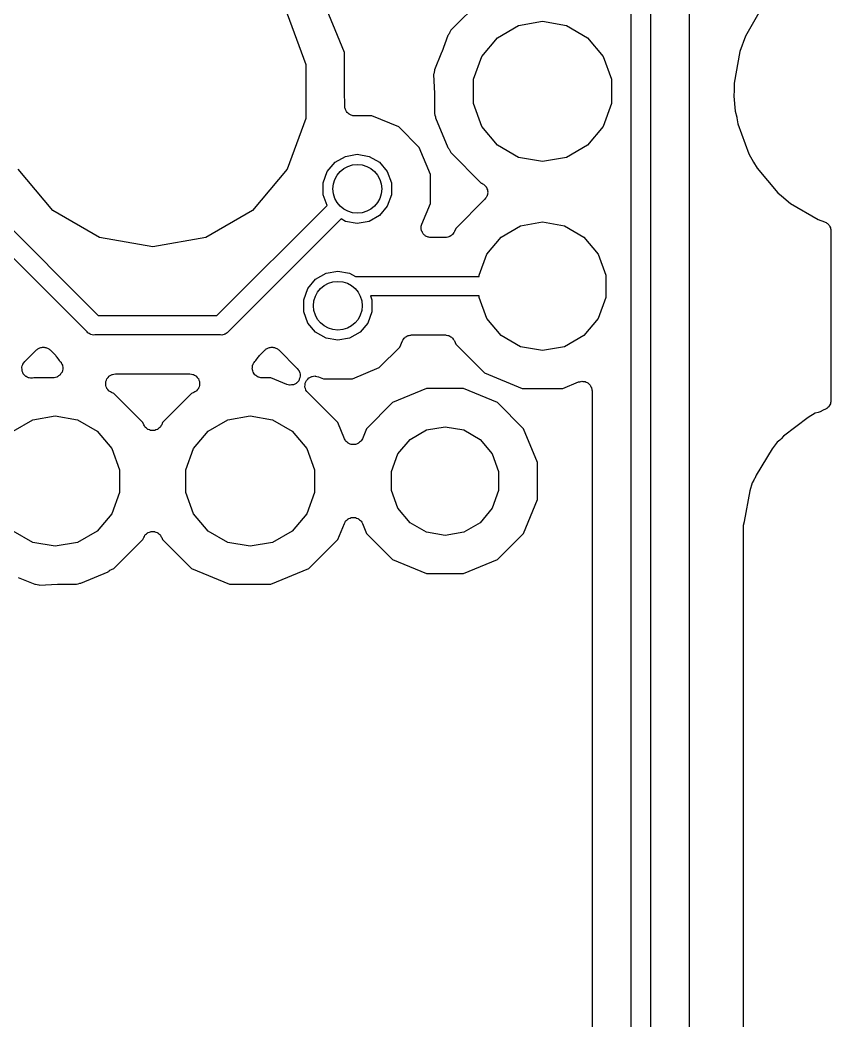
# Model space of a CAD drawing. Extents: x 240.1 to 314.9, y -176.2 to -102.8.
# Drawn here: x 304.34 to 314.91, y -141.66 to -128.61 of the extents above; entities that cross this region are included whole.
import ezdxf

# ---------------------------------------------------------------- set-up
doc = ezdxf.new("R2010")
doc.units = 0
doc.header["$MEASUREMENT"] = 0
doc.layers.add('BLACK', color=7, linetype='CONTINUOUS')

msp = doc.modelspace()

# ---------------------------------------------------------------- linework, layer by layer
at = {"layer": 'BLACK', "linetype": 'CONTINUOUS'}
for p, q in [((312.559, -126.327), (312.559, -145.984)), ((313.067, -145.915), (313.067, -126.385)), ((312.305, -145.937), (312.305, -127.001)), ((308.572, -129.031), (308.193, -128.118)), ((310.352, -128.346), (309.956, -128.742)), ((307.823, -128.528), (308.064, -129.188)), ((314.006, -128.454), (313.797, -128.817)), ((310.562, -128.839), (310.837, -128.68)), ((310.837, -128.68), (311.15, -128.625)), ((311.15, -128.625), (311.463, -128.68)), ((311.463, -128.68), (311.738, -128.839)), ((309.917, -128.809), (309.838, -129.026)), ((309.921, -128.806), (309.917, -128.809)), ((309.927, -128.796), (309.921, -128.806)), ((309.935, -128.787), (309.927, -128.796)), ((309.939, -128.777), (309.935, -128.787)), ((309.944, -128.769), (309.939, -128.777)), ((309.956, -128.742), (309.944, -128.769)), ((313.797, -128.817), (313.723, -129.02)), ((310.358, -129.083), (310.562, -128.839)), ((311.738, -128.839), (311.942, -129.083)), ((308.572, -129.529), (308.572, -129.031)), ((309.836, -129.031), (309.741, -129.26)), ((309.837, -129.028), (309.836, -129.031)), ((309.838, -129.026), (309.837, -129.028)), ((313.723, -129.02), (313.65, -129.432)), ((308.064, -129.188), (308.064, -129.892)), ((310.249, -129.381), (310.358, -129.083)), ((311.942, -129.083), (312.051, -129.381)), ((309.733, -129.311), (309.731, -129.319)), ((309.731, -129.319), (309.741, -129.567)), ((309.737, -129.29), (309.733, -129.311)), ((309.733, -129.311), (309.733, -129.311)), ((309.733, -129.311), (309.733, -129.311)), ((309.741, -129.268), (309.737, -129.29)), ((309.741, -129.26), (309.741, -129.268)), ((309.741, -129.268), (309.741, -129.268)), ((309.741, -129.268), (309.741, -129.268)), ((310.249, -129.699), (310.249, -129.381)), ((312.051, -129.381), (312.051, -129.699)), ((313.65, -129.432), (313.65, -129.511)), ((308.572, -129.53), (308.572, -129.529)), ((308.574, -129.732), (308.572, -129.53)), ((308.572, -129.53), (308.572, -129.53)), ((309.741, -129.567), (309.741, -129.57)), ((309.741, -129.57), (309.741, -129.572)), ((309.741, -129.572), (309.741, -129.82)), ((313.65, -129.522), (313.643, -129.6)), ((313.643, -129.6), (313.66, -129.798)), ((313.65, -129.511), (313.649, -129.516)), ((313.649, -129.516), (313.65, -129.522)), ((310.358, -129.997), (310.249, -129.699)), ((312.051, -129.699), (311.942, -129.997)), ((308.575, -129.742), (308.574, -129.732)), ((308.575, -129.753), (308.575, -129.742)), ((308.579, -129.763), (308.575, -129.753)), ((308.582, -129.775), (308.579, -129.763)), ((308.587, -129.784), (308.582, -129.775)), ((308.591, -129.794), (308.587, -129.784)), ((308.598, -129.803), (308.591, -129.794)), ((308.604, -129.813), (308.598, -129.803)), ((308.612, -129.82), (308.604, -129.813)), ((308.619, -129.828), (308.612, -129.82)), ((308.629, -129.834), (308.619, -129.828)), ((308.638, -129.841), (308.629, -129.834)), ((308.648, -129.845), (308.638, -129.841)), ((308.657, -129.85), (308.648, -129.845)), ((308.669, -129.852), (308.657, -129.85)), ((308.68, -129.856), (308.669, -129.852)), ((308.69, -129.856), (308.68, -129.856)), ((308.701, -129.857), (308.69, -129.856)), ((308.926, -129.857), (308.701, -129.857)), ((309.277, -130.003), (308.926, -129.857)), ((309.741, -129.82), (309.744, -129.828)), ((309.744, -129.828), (309.744, -129.828)), ((309.744, -129.828), (309.744, -129.828)), ((309.744, -129.828), (309.749, -129.85)), ((309.749, -129.85), (309.754, -129.871)), ((313.66, -129.798), (313.681, -129.874)), ((308.064, -129.892), (307.823, -130.552)), ((309.754, -129.871), (309.754, -129.871)), ((309.754, -129.871), (309.754, -129.871)), ((309.754, -129.871), (309.754, -129.882)), ((309.754, -129.882), (309.915, -130.269)), ((313.681, -129.874), (313.681, -129.879)), ((313.681, -129.879), (313.683, -129.885)), ((313.683, -129.885), (313.697, -129.962)), ((313.697, -129.962), (313.84, -130.355)), ((309.544, -130.27), (309.277, -130.003)), ((310.562, -130.241), (310.358, -129.997)), ((311.942, -129.997), (311.738, -130.241)), ((310.837, -130.4), (310.562, -130.241)), ((311.738, -130.241), (311.463, -130.4)), ((308.583, -130.386), (308.737, -130.359)), ((308.737, -130.359), (308.891, -130.386)), ((309.69, -130.621), (309.544, -130.27)), ((309.915, -130.269), (309.921, -130.274)), ((309.921, -130.274), (309.927, -130.284)), ((309.927, -130.284), (309.935, -130.293)), ((309.935, -130.293), (309.939, -130.303)), ((309.939, -130.303), (309.944, -130.311)), ((309.944, -130.311), (309.956, -130.338)), ((309.956, -130.338), (310.352, -130.734)), ((313.84, -130.355), (313.901, -130.461)), ((308.346, -130.584), (308.447, -130.464)), ((308.447, -130.464), (308.583, -130.386)), ((308.891, -130.386), (309.027, -130.464)), ((309.027, -130.464), (309.128, -130.584)), ((311.15, -130.455), (310.837, -130.4)), ((311.463, -130.4), (311.15, -130.455)), ((313.901, -130.461), (313.948, -130.542)), ((304.769, -131.091), (304.317, -130.552)), ((307.823, -130.552), (307.371, -131.091)), ((308.292, -130.732), (308.346, -130.584)), ((309.128, -130.584), (309.181, -130.732)), ((309.69, -130.999), (309.69, -130.621)), ((313.948, -130.542), (314.217, -130.863)), ((308.292, -130.888), (308.292, -130.732)), ((309.181, -130.732), (309.181, -130.888)), ((310.352, -130.734), (310.359, -130.737)), ((310.359, -130.737), (310.37, -130.745)), ((310.37, -130.745), (310.383, -130.75)), ((310.383, -130.75), (310.389, -130.756)), ((310.389, -130.756), (310.396, -130.761)), ((310.396, -130.761), (310.404, -130.772)), ((310.404, -130.772), (310.414, -130.782)), ((308.342, -131.025), (308.292, -130.888)), ((309.181, -130.888), (309.128, -131.036)), ((310.414, -130.782), (310.418, -130.789)), ((310.418, -130.789), (310.423, -130.796)), ((310.423, -130.796), (310.427, -130.809)), ((310.429, -130.895), (310.425, -130.908)), ((310.427, -130.809), (310.433, -130.822)), ((310.434, -130.882), (310.429, -130.895)), ((310.433, -130.822), (310.433, -130.83)), ((310.433, -130.83), (310.436, -130.838)), ((310.437, -130.866), (310.434, -130.874)), ((310.434, -130.874), (310.434, -130.882)), ((310.436, -130.838), (310.435, -130.852)), ((310.435, -130.852), (310.437, -130.866)), ((314.217, -130.863), (314.264, -130.903)), ((314.264, -130.903), (314.264, -130.903)), ((314.264, -130.903), (314.382, -131.002)), ((303.832, -130.932), (305.361, -132.461)), ((306.906, -132.461), (308.342, -131.025)), ((309.128, -131.036), (309.027, -131.156)), ((309.578, -131.269), (309.69, -130.999)), ((310.4, -130.944), (310.02, -131.325)), ((310.408, -130.933), (310.4, -130.944)), ((310.417, -130.923), (310.408, -130.933)), ((310.42, -130.915), (310.417, -130.923)), ((310.425, -130.908), (310.42, -130.915)), ((314.382, -131.002), (314.745, -131.211)), ((305.214, -132.674), (303.695, -131.154)), ((305.378, -131.443), (304.769, -131.091)), ((307.371, -131.091), (306.762, -131.443)), ((309.027, -131.156), (308.891, -131.234)), ((308.525, -131.201), (307.053, -132.674)), ((308.583, -131.234), (308.525, -131.201)), ((308.737, -131.261), (308.583, -131.234)), ((308.891, -131.234), (308.737, -131.261)), ((309.57, -131.296), (309.575, -131.283)), ((309.57, -131.304), (309.57, -131.296)), ((309.575, -131.283), (309.578, -131.269)), ((310.611, -131.438), (310.863, -131.292)), ((310.863, -131.292), (311.15, -131.242)), ((311.15, -131.242), (311.437, -131.292)), ((311.437, -131.292), (311.689, -131.438)), ((314.745, -131.211), (314.826, -131.241)), ((314.826, -131.241), (314.836, -131.246)), ((314.836, -131.246), (314.847, -131.25)), ((314.847, -131.25), (314.855, -131.257)), ((314.855, -131.257), (314.865, -131.263)), ((314.865, -131.263), (314.872, -131.271)), ((314.872, -131.271), (314.88, -131.278)), ((314.88, -131.278), (314.886, -131.288)), ((314.886, -131.288), (314.893, -131.297)), ((314.893, -131.297), (314.897, -131.307)), ((309.568, -131.312), (309.57, -131.304)), ((309.57, -131.326), (309.568, -131.312)), ((309.57, -131.34), (309.57, -131.326)), ((309.573, -131.348), (309.57, -131.34)), ((309.574, -131.356), (309.573, -131.348)), ((309.58, -131.368), (309.574, -131.356)), ((309.585, -131.381), (309.58, -131.368)), ((309.59, -131.388), (309.585, -131.381)), ((309.594, -131.395), (309.59, -131.388)), ((309.604, -131.405), (309.594, -131.395)), ((309.613, -131.415), (309.604, -131.405)), ((309.621, -131.419), (309.613, -131.415)), ((309.627, -131.425), (309.621, -131.419)), ((309.64, -131.43), (309.627, -131.425)), ((309.954, -131.422), (309.943, -131.431)), ((309.966, -131.415), (309.954, -131.422)), ((309.972, -131.409), (309.966, -131.415)), ((309.978, -131.404), (309.972, -131.409)), ((309.986, -131.392), (309.978, -131.404)), ((309.995, -131.381), (309.986, -131.392)), ((309.998, -131.374), (309.995, -131.381)), ((310.002, -131.367), (309.998, -131.374)), ((310.02, -131.325), (310.002, -131.367)), ((314.897, -131.307), (314.902, -131.317)), ((314.902, -131.317), (314.904, -131.328)), ((314.904, -131.328), (314.908, -131.338)), ((314.908, -131.338), (314.908, -131.349)), ((314.908, -131.349), (314.91, -131.36)), ((314.91, -131.36), (314.91, -133.57)), ((306.07, -131.565), (305.378, -131.443)), ((306.762, -131.443), (306.07, -131.565)), ((309.652, -131.437), (309.64, -131.43)), ((309.66, -131.439), (309.652, -131.437)), ((309.668, -131.442), (309.66, -131.439)), ((309.681, -131.443), (309.668, -131.442)), ((309.695, -131.445), (309.681, -131.443)), ((309.885, -131.445), (309.695, -131.445)), ((309.893, -131.444), (309.885, -131.445)), ((309.901, -131.444), (309.893, -131.444)), ((309.915, -131.44), (309.901, -131.444)), ((309.928, -131.437), (309.915, -131.44)), ((309.935, -131.433), (309.928, -131.437)), ((309.943, -131.431), (309.935, -131.433)), ((310.424, -131.661), (310.611, -131.438)), ((311.689, -131.438), (311.876, -131.661)), ((310.325, -131.934), (310.424, -131.661)), ((311.876, -131.661), (311.976, -131.934)), ((308.193, -131.988), (308.329, -131.91)), ((308.329, -131.91), (308.483, -131.883)), ((308.483, -131.883), (308.637, -131.91)), ((308.637, -131.91), (308.715, -131.954)), ((310.325, -131.953), (310.325, -131.934)), ((311.976, -131.934), (311.976, -132.226)), ((308.092, -132.108), (308.193, -131.988)), ((308.715, -131.954), (308.726, -131.952)), ((308.726, -131.952), (308.743, -131.953)), ((308.743, -131.953), (310.325, -131.953)), ((308.038, -132.256), (308.092, -132.108)), ((310.325, -132.207), (308.91, -132.207)), ((308.91, -132.207), (308.928, -132.256)), ((310.325, -132.226), (310.325, -132.207)), ((308.038, -132.412), (308.038, -132.256)), ((308.928, -132.256), (308.928, -132.412)), ((310.424, -132.499), (310.325, -132.226)), ((311.976, -132.226), (311.876, -132.499)), ((305.361, -132.461), (306.906, -132.461)), ((308.092, -132.56), (308.038, -132.412)), ((308.928, -132.412), (308.874, -132.56)), ((308.193, -132.68), (308.092, -132.56)), ((308.874, -132.56), (308.773, -132.68)), ((310.611, -132.722), (310.424, -132.499)), ((311.876, -132.499), (311.689, -132.722)), ((305.225, -132.687), (305.214, -132.674)), ((305.24, -132.695), (305.225, -132.687)), ((305.253, -132.705), (305.24, -132.695)), ((305.259, -132.706), (305.253, -132.705)), ((305.264, -132.709), (305.259, -132.706)), ((305.28, -132.712), (305.264, -132.709)), ((305.297, -132.716), (305.28, -132.712)), ((305.314, -132.715), (305.297, -132.716)), ((306.953, -132.715), (305.314, -132.715)), ((306.97, -132.716), (306.953, -132.715)), ((306.986, -132.712), (306.97, -132.716)), ((307.003, -132.709), (306.986, -132.712)), ((307.008, -132.706), (307.003, -132.709)), ((307.013, -132.705), (307.008, -132.706)), ((307.027, -132.695), (307.013, -132.705)), ((307.042, -132.687), (307.027, -132.695)), ((307.053, -132.674), (307.042, -132.687)), ((308.329, -132.758), (308.193, -132.68)), ((308.773, -132.68), (308.637, -132.758)), ((309.371, -132.738), (309.382, -132.729)), ((309.382, -132.729), (309.39, -132.727)), ((309.39, -132.727), (309.398, -132.723)), ((309.398, -132.723), (309.411, -132.72)), ((309.411, -132.72), (309.424, -132.716)), ((309.424, -132.716), (309.433, -132.716)), ((309.433, -132.716), (309.441, -132.715)), ((309.441, -132.715), (309.885, -132.715)), ((309.885, -132.715), (309.893, -132.716)), ((309.893, -132.716), (309.901, -132.716)), ((309.901, -132.716), (309.915, -132.72)), ((309.915, -132.72), (309.928, -132.723)), ((309.928, -132.723), (309.935, -132.727)), ((309.935, -132.727), (309.943, -132.729)), ((309.943, -132.729), (309.954, -132.738)), ((310.863, -132.868), (310.611, -132.722)), ((311.689, -132.722), (311.437, -132.868)), ((308.483, -132.785), (308.329, -132.758)), ((308.637, -132.758), (308.483, -132.785)), ((309.29, -132.874), (309.324, -132.793)), ((309.324, -132.793), (309.328, -132.786)), ((309.328, -132.786), (309.331, -132.779)), ((309.331, -132.779), (309.34, -132.768)), ((309.34, -132.768), (309.347, -132.756)), ((309.347, -132.756), (309.354, -132.751)), ((309.354, -132.751), (309.359, -132.745)), ((309.359, -132.745), (309.371, -132.738)), ((309.954, -132.738), (309.966, -132.745)), ((309.966, -132.745), (309.972, -132.751)), ((309.972, -132.751), (309.978, -132.756)), ((309.978, -132.756), (309.986, -132.768)), ((309.986, -132.768), (309.995, -132.779)), ((309.995, -132.779), (309.998, -132.786)), ((309.998, -132.786), (310.002, -132.793)), ((310.002, -132.793), (310.02, -132.835)), ((310.02, -132.835), (310.395, -133.21)), ((304.402, -133.063), (304.554, -132.911)), ((304.554, -132.911), (304.563, -132.905)), ((304.563, -132.905), (304.571, -132.897)), ((304.571, -132.897), (304.581, -132.892)), ((304.581, -132.892), (304.59, -132.886)), ((304.59, -132.886), (304.601, -132.883)), ((304.601, -132.883), (304.611, -132.878)), ((304.611, -132.878), (304.622, -132.877)), ((304.622, -132.877), (304.632, -132.875)), ((304.632, -132.875), (304.644, -132.876)), ((304.644, -132.876), (304.655, -132.875)), ((304.655, -132.875), (304.665, -132.877)), ((304.665, -132.877), (304.676, -132.878)), ((304.676, -132.878), (304.686, -132.883)), ((304.686, -132.883), (304.697, -132.886)), ((304.697, -132.886), (304.706, -132.892)), ((304.706, -132.892), (304.716, -132.897)), ((304.716, -132.897), (304.724, -132.905)), ((304.724, -132.905), (304.733, -132.911)), ((304.733, -132.911), (304.806, -132.984)), ((304.806, -132.984), (304.813, -132.994)), ((304.813, -132.994), (304.822, -133.003)), ((307.445, -133.003), (307.454, -132.994)), ((307.454, -132.994), (307.461, -132.984)), ((307.461, -132.984), (307.534, -132.911)), ((307.534, -132.911), (307.543, -132.905)), ((307.543, -132.905), (307.551, -132.897)), ((307.551, -132.897), (307.561, -132.892)), ((307.561, -132.892), (307.57, -132.886)), ((307.57, -132.886), (307.581, -132.883)), ((307.581, -132.883), (307.591, -132.878)), ((307.591, -132.878), (307.602, -132.877)), ((307.602, -132.877), (307.612, -132.875)), ((307.612, -132.875), (307.623, -132.876)), ((307.623, -132.876), (307.635, -132.875)), ((307.635, -132.875), (307.645, -132.877)), ((307.645, -132.877), (307.656, -132.878)), ((307.656, -132.878), (307.666, -132.883)), ((307.666, -132.883), (307.677, -132.886)), ((307.677, -132.886), (307.686, -132.892)), ((307.686, -132.892), (307.696, -132.897)), ((307.696, -132.897), (307.704, -132.905)), ((307.704, -132.905), (307.713, -132.911)), ((307.713, -132.911), (307.955, -133.153)), ((309.023, -133.141), (309.29, -132.874)), ((311.15, -132.918), (310.863, -132.868)), ((311.437, -132.868), (311.15, -132.918)), ((304.365, -133.137), (304.371, -133.118)), ((304.371, -133.118), (304.376, -133.1)), ((304.376, -133.1), (304.378, -133.097)), ((304.378, -133.097), (304.379, -133.095)), ((304.379, -133.095), (304.391, -133.079)), ((304.391, -133.079), (304.402, -133.063)), ((304.822, -133.003), (304.852, -133.048)), ((304.852, -133.048), (304.862, -133.059)), ((304.862, -133.059), (304.875, -133.071)), ((304.875, -133.071), (304.877, -133.075)), ((304.877, -133.075), (304.879, -133.078)), ((304.879, -133.078), (304.886, -133.095)), ((304.886, -133.095), (304.894, -133.111)), ((304.894, -133.111), (304.895, -133.115)), ((304.895, -133.115), (304.896, -133.119)), ((304.896, -133.119), (304.897, -133.137)), ((307.369, -133.125), (307.372, -133.118)), ((307.369, -133.14), (307.369, -133.125)), ((307.372, -133.111), (307.379, -133.098)), ((307.372, -133.118), (307.372, -133.111)), ((307.379, -133.098), (307.384, -133.083)), ((307.384, -133.083), (307.389, -133.078)), ((307.389, -133.078), (307.392, -133.072)), ((307.392, -133.072), (307.403, -133.061)), ((307.403, -133.061), (307.413, -133.05)), ((307.413, -133.05), (307.415, -133.048)), ((307.415, -133.048), (307.445, -133.003)), ((304.366, -133.139), (304.365, -133.137)), ((304.365, -133.142), (304.366, -133.139)), ((304.367, -133.161), (304.365, -133.142)), ((304.367, -133.181), (304.367, -133.161)), ((304.368, -133.183), (304.367, -133.181)), ((304.369, -133.186), (304.368, -133.183)), ((304.377, -133.204), (304.369, -133.186)), ((304.384, -133.221), (304.377, -133.204)), ((304.386, -133.224), (304.384, -133.221)), ((304.387, -133.226), (304.386, -133.224)), ((304.401, -133.24), (304.387, -133.226)), ((304.414, -133.254), (304.401, -133.24)), ((304.417, -133.255), (304.414, -133.254)), ((304.419, -133.257), (304.417, -133.255)), ((304.843, -133.25), (304.829, -133.26)), ((304.858, -133.24), (304.843, -133.25)), ((304.861, -133.237), (304.858, -133.24)), ((304.864, -133.234), (304.861, -133.237)), ((304.874, -133.219), (304.864, -133.234)), ((304.885, -133.205), (304.874, -133.219)), ((304.886, -133.201), (304.885, -133.205)), ((304.889, -133.198), (304.886, -133.201)), ((304.893, -133.18), (304.889, -133.198)), ((304.898, -133.163), (304.893, -133.18)), ((304.897, -133.137), (304.899, -133.155)), ((304.899, -133.155), (304.898, -133.159)), ((304.898, -133.159), (304.898, -133.163)), ((305.49, -133.268), (305.502, -133.253)), ((305.502, -133.253), (305.504, -133.251)), ((305.504, -133.251), (305.506, -133.249)), ((305.506, -133.249), (305.523, -133.24)), ((305.523, -133.24), (305.54, -133.231)), ((305.54, -133.231), (305.543, -133.23)), ((305.543, -133.23), (305.545, -133.229)), ((305.545, -133.229), (305.565, -133.226)), ((305.565, -133.226), (305.584, -133.223)), ((305.584, -133.223), (306.556, -133.223)), ((306.556, -133.223), (306.575, -133.226)), ((306.575, -133.226), (306.595, -133.229)), ((306.595, -133.229), (306.597, -133.23)), ((306.597, -133.23), (306.6, -133.231)), ((306.6, -133.231), (306.617, -133.24)), ((306.617, -133.24), (306.634, -133.249)), ((306.634, -133.249), (306.636, -133.251)), ((306.636, -133.251), (306.638, -133.253)), ((306.638, -133.253), (306.65, -133.268)), ((307.368, -133.155), (307.369, -133.14)), ((307.369, -133.162), (307.368, -133.155)), ((307.369, -133.169), (307.369, -133.162)), ((307.374, -133.183), (307.369, -133.169)), ((307.378, -133.198), (307.374, -133.183)), ((307.382, -133.204), (307.378, -133.198)), ((307.384, -133.21), (307.382, -133.204)), ((307.394, -133.222), (307.384, -133.21)), ((307.403, -133.235), (307.394, -133.222)), ((307.408, -133.239), (307.403, -133.235)), ((307.413, -133.244), (307.408, -133.239)), ((307.426, -133.252), (307.413, -133.244)), ((307.438, -133.261), (307.426, -133.252)), ((307.955, -133.153), (307.966, -133.169)), ((307.966, -133.169), (307.978, -133.184)), ((307.978, -133.184), (307.979, -133.187)), ((307.979, -133.187), (307.981, -133.189)), ((307.981, -133.189), (307.986, -133.208)), ((307.986, -133.208), (307.991, -133.226)), ((307.99, -133.251), (307.989, -133.271)), ((307.992, -133.232), (307.99, -133.251)), ((307.991, -133.226), (307.991, -133.229)), ((307.991, -133.229), (307.992, -133.232)), ((308.145, -133.256), (308.148, -133.255)), ((308.148, -133.255), (308.167, -133.253)), ((308.167, -133.253), (308.186, -133.25)), ((308.186, -133.25), (308.189, -133.251)), ((308.189, -133.251), (308.192, -133.251)), ((308.192, -133.251), (308.21, -133.256)), ((308.672, -133.286), (309.023, -133.141)), ((310.395, -133.21), (310.885, -133.413)), ((304.436, -133.265), (304.419, -133.257)), ((304.453, -133.274), (304.436, -133.265)), ((304.456, -133.275), (304.453, -133.274)), ((304.459, -133.276), (304.456, -133.275)), ((304.478, -133.278), (304.459, -133.276)), ((304.497, -133.28), (304.478, -133.278)), ((304.5, -133.28), (304.497, -133.28)), ((304.502, -133.28), (304.5, -133.28)), ((304.521, -133.275), (304.502, -133.28)), ((304.525, -133.274), (304.521, -133.275)), ((304.767, -133.274), (304.525, -133.274)), ((304.769, -133.273), (304.767, -133.274)), ((304.772, -133.274), (304.769, -133.273)), ((304.778, -133.273), (304.772, -133.274)), ((304.782, -133.273), (304.778, -133.273)), ((304.786, -133.273), (304.782, -133.273)), ((304.804, -133.268), (304.786, -133.273)), ((304.821, -133.264), (304.804, -133.268)), ((304.825, -133.262), (304.821, -133.264)), ((304.829, -133.26), (304.825, -133.262)), ((305.458, -133.367), (305.459, -133.347)), ((305.459, -133.369), (305.458, -133.367)), ((305.459, -133.325), (305.46, -133.323)), ((305.459, -133.328), (305.459, -133.325)), ((305.459, -133.347), (305.459, -133.328)), ((305.459, -133.372), (305.459, -133.369)), ((305.465, -133.39), (305.459, -133.372)), ((305.46, -133.323), (305.467, -133.305)), ((305.467, -133.305), (305.474, -133.286)), ((305.474, -133.286), (305.475, -133.284)), ((305.475, -133.284), (305.476, -133.282)), ((305.476, -133.282), (305.49, -133.268)), ((306.65, -133.268), (306.664, -133.282)), ((306.664, -133.282), (306.665, -133.284)), ((306.665, -133.284), (306.666, -133.286)), ((306.666, -133.286), (306.673, -133.305)), ((306.673, -133.305), (306.68, -133.323)), ((306.681, -133.372), (306.675, -133.39)), ((306.68, -133.323), (306.681, -133.325)), ((306.681, -133.325), (306.681, -133.328)), ((306.681, -133.328), (306.681, -133.347)), ((306.681, -133.347), (306.682, -133.367)), ((306.682, -133.367), (306.681, -133.369)), ((306.681, -133.369), (306.681, -133.372)), ((307.445, -133.263), (307.438, -133.261)), ((307.451, -133.266), (307.445, -133.263)), ((307.466, -133.269), (307.451, -133.266)), ((307.48, -133.273), (307.466, -133.269)), ((307.487, -133.273), (307.48, -133.273)), ((307.494, -133.274), (307.487, -133.273)), ((307.608, -133.274), (307.494, -133.274)), ((307.817, -133.36), (307.608, -133.274)), ((307.836, -133.365), (307.817, -133.36)), ((307.854, -133.37), (307.836, -133.365)), ((307.857, -133.369), (307.854, -133.37)), ((307.86, -133.37), (307.857, -133.369)), ((307.879, -133.367), (307.86, -133.37)), ((307.898, -133.366), (307.879, -133.367)), ((307.901, -133.365), (307.898, -133.366)), ((307.904, -133.364), (307.901, -133.365)), ((307.921, -133.355), (307.904, -133.364)), ((307.938, -133.347), (307.921, -133.355)), ((307.94, -133.345), (307.938, -133.347)), ((307.943, -133.344), (307.94, -133.345)), ((307.956, -133.33), (307.943, -133.344)), ((307.969, -133.316), (307.956, -133.33)), ((307.971, -133.313), (307.969, -133.316)), ((307.973, -133.311), (307.971, -133.313)), ((307.98, -133.293), (307.973, -133.311)), ((307.988, -133.276), (307.98, -133.293)), ((307.989, -133.271), (307.988, -133.273)), ((307.988, -133.273), (307.988, -133.276)), ((308.054, -133.388), (308.056, -133.369)), ((308.056, -133.369), (308.057, -133.35)), ((308.057, -133.35), (308.058, -133.347)), ((308.058, -133.344), (308.066, -133.327)), ((308.058, -133.347), (308.058, -133.344)), ((308.066, -133.327), (308.073, -133.309)), ((308.073, -133.309), (308.075, -133.307)), ((308.075, -133.307), (308.077, -133.304)), ((308.077, -133.304), (308.09, -133.291)), ((308.09, -133.291), (308.103, -133.276)), ((308.103, -133.276), (308.106, -133.275)), ((308.106, -133.275), (308.108, -133.273)), ((308.108, -133.273), (308.125, -133.265)), ((308.125, -133.265), (308.142, -133.256)), ((308.142, -133.256), (308.145, -133.256)), ((308.21, -133.256), (308.229, -133.26)), ((308.229, -133.26), (308.294, -133.286)), ((308.294, -133.286), (308.672, -133.286)), ((311.415, -133.413), (311.621, -133.328)), ((311.621, -133.328), (311.635, -133.325)), ((311.635, -133.325), (311.648, -133.32)), ((311.648, -133.32), (311.656, -133.32)), ((311.656, -133.32), (311.664, -133.319)), ((311.664, -133.319), (311.678, -133.32)), ((311.678, -133.32), (311.692, -133.32)), ((311.692, -133.32), (311.7, -133.323)), ((311.7, -133.323), (311.708, -133.324)), ((311.708, -133.324), (311.72, -133.331)), ((311.72, -133.331), (311.733, -133.335)), ((311.733, -133.335), (311.74, -133.341)), ((311.74, -133.341), (311.747, -133.345)), ((311.747, -133.345), (311.757, -133.355)), ((311.757, -133.355), (311.767, -133.364)), ((311.767, -133.364), (311.771, -133.371)), ((311.771, -133.371), (311.777, -133.377)), ((311.777, -133.377), (311.782, -133.39)), ((305.471, -133.409), (305.465, -133.39)), ((305.473, -133.411), (305.471, -133.409)), ((305.474, -133.413), (305.473, -133.411)), ((305.486, -133.428), (305.474, -133.413)), ((305.498, -133.444), (305.486, -133.428)), ((305.5, -133.445), (305.498, -133.444)), ((305.502, -133.447), (305.5, -133.445)), ((305.519, -133.457), (305.502, -133.447)), ((305.535, -133.467), (305.519, -133.457)), ((305.563, -133.479), (305.535, -133.467)), ((305.941, -133.857), (305.563, -133.479)), ((306.577, -133.479), (306.199, -133.857)), ((306.605, -133.467), (306.577, -133.479)), ((306.621, -133.457), (306.605, -133.467)), ((306.638, -133.447), (306.621, -133.457)), ((306.64, -133.445), (306.638, -133.447)), ((306.642, -133.444), (306.64, -133.445)), ((306.654, -133.428), (306.642, -133.444)), ((306.666, -133.413), (306.654, -133.428)), ((306.667, -133.411), (306.666, -133.413)), ((306.669, -133.409), (306.667, -133.411)), ((306.675, -133.39), (306.669, -133.409)), ((308.055, -133.391), (308.054, -133.388)), ((308.055, -133.394), (308.055, -133.391)), ((308.061, -133.412), (308.055, -133.394)), ((308.066, -133.431), (308.061, -133.412)), ((308.067, -133.433), (308.066, -133.431)), ((308.068, -133.436), (308.067, -133.433)), ((308.08, -133.451), (308.068, -133.436)), ((308.091, -133.467), (308.08, -133.451)), ((308.481, -133.857), (308.091, -133.467)), ((309.64, -133.413), (309.197, -133.597)), ((310.12, -133.413), (309.64, -133.413)), ((310.563, -133.597), (310.12, -133.413)), ((310.885, -133.413), (311.415, -133.413)), ((311.782, -133.39), (311.789, -133.402)), ((311.789, -133.402), (311.791, -133.41)), ((311.791, -133.41), (311.794, -133.418)), ((311.794, -133.418), (311.794, -133.432)), ((311.794, -133.432), (311.797, -133.445)), ((311.797, -133.445), (311.797, -145.415)), ((309.197, -133.597), (308.857, -133.937)), ((310.903, -133.937), (310.563, -133.597)), ((314.884, -133.646), (314.88, -133.652)), ((314.888, -133.641), (314.884, -133.646)), ((314.895, -133.627), (314.888, -133.641)), ((314.902, -133.614), (314.895, -133.627)), ((314.904, -133.607), (314.902, -133.614)), ((314.906, -133.601), (314.904, -133.607)), ((314.907, -133.585), (314.906, -133.601)), ((314.91, -133.57), (314.907, -133.585)), ((304.509, -133.82), (304.8, -133.769)), ((304.8, -133.769), (305.091, -133.82)), ((307.049, -133.82), (307.34, -133.769)), ((307.34, -133.769), (307.631, -133.82)), ((314.705, -133.736), (314.612, -133.793)), ((314.745, -133.725), (314.705, -133.736)), ((314.756, -133.72), (314.745, -133.725)), ((314.768, -133.716), (314.756, -133.72)), ((314.81, -133.695), (314.768, -133.716)), ((314.818, -133.692), (314.81, -133.695)), ((314.832, -133.686), (314.818, -133.692)), ((314.846, -133.68), (314.832, -133.686)), ((314.852, -133.676), (314.846, -133.68)), ((314.858, -133.673), (314.852, -133.676)), ((314.869, -133.662), (314.858, -133.673)), ((314.88, -133.652), (314.869, -133.662)), ((304.253, -133.968), (304.509, -133.82)), ((305.091, -133.82), (305.347, -133.968)), ((305.953, -133.885), (305.941, -133.857)), ((305.962, -133.899), (305.953, -133.885)), ((305.969, -133.914), (305.962, -133.899)), ((306.178, -133.899), (306.171, -133.914)), ((306.187, -133.885), (306.178, -133.899)), ((306.199, -133.857), (306.187, -133.885)), ((306.793, -133.968), (307.049, -133.82)), ((307.631, -133.82), (307.887, -133.968)), ((308.568, -134.068), (308.481, -133.857)), ((314.612, -133.793), (314.293, -134.036)), ((305.347, -133.968), (305.537, -134.194)), ((305.973, -133.917), (305.969, -133.914)), ((305.976, -133.922), (305.973, -133.917)), ((305.99, -133.932), (305.976, -133.922)), ((306.002, -133.944), (305.99, -133.932)), ((306.007, -133.946), (306.002, -133.944)), ((306.011, -133.949), (306.007, -133.946)), ((306.027, -133.954), (306.011, -133.949)), ((306.043, -133.96), (306.027, -133.954)), ((306.048, -133.961), (306.043, -133.96)), ((306.053, -133.962), (306.048, -133.961)), ((306.07, -133.962), (306.053, -133.962)), ((306.087, -133.962), (306.07, -133.962)), ((306.092, -133.961), (306.087, -133.962)), ((306.097, -133.96), (306.092, -133.961)), ((306.113, -133.954), (306.097, -133.96)), ((306.129, -133.949), (306.113, -133.954)), ((306.133, -133.946), (306.129, -133.949)), ((306.138, -133.944), (306.133, -133.946)), ((306.15, -133.932), (306.138, -133.944)), ((306.164, -133.922), (306.15, -133.932)), ((306.167, -133.917), (306.164, -133.922)), ((306.171, -133.914), (306.167, -133.917)), ((306.603, -134.194), (306.793, -133.968)), ((307.887, -133.968), (308.077, -134.194)), ((308.857, -133.937), (308.803, -134.068)), ((309.424, -134.077), (309.637, -133.953)), ((309.637, -133.953), (309.88, -133.911)), ((309.88, -133.911), (310.123, -133.953)), ((310.123, -133.953), (310.336, -134.077)), ((311.087, -134.38), (310.903, -133.937)), ((314.293, -134.036), (314.261, -134.071)), ((308.577, -134.082), (308.568, -134.068)), ((308.585, -134.096), (308.577, -134.082)), ((308.589, -134.1), (308.585, -134.096)), ((308.592, -134.105), (308.589, -134.1)), ((308.605, -134.115), (308.592, -134.105)), ((308.617, -134.126), (308.605, -134.115)), ((308.623, -134.128), (308.617, -134.126)), ((308.627, -134.132), (308.623, -134.128)), ((308.643, -134.137), (308.627, -134.132)), ((308.658, -134.143), (308.643, -134.137)), ((308.664, -134.143), (308.658, -134.143)), ((308.669, -134.145), (308.664, -134.143)), ((308.686, -134.144), (308.669, -134.145)), ((308.702, -134.145), (308.686, -134.144)), ((308.708, -134.143), (308.702, -134.145)), ((308.713, -134.143), (308.708, -134.143)), ((308.728, -134.137), (308.713, -134.143)), ((308.744, -134.132), (308.728, -134.137)), ((308.749, -134.128), (308.744, -134.132)), ((308.754, -134.126), (308.749, -134.128)), ((308.766, -134.115), (308.754, -134.126)), ((308.779, -134.105), (308.766, -134.115)), ((308.782, -134.1), (308.779, -134.105)), ((308.786, -134.096), (308.782, -134.1)), ((308.794, -134.082), (308.786, -134.096)), ((308.803, -134.068), (308.794, -134.082)), ((309.266, -134.265), (309.424, -134.077)), ((310.336, -134.077), (310.494, -134.265)), ((314.209, -134.113), (314.143, -134.2)), ((314.242, -134.088), (314.209, -134.113)), ((314.251, -134.079), (314.242, -134.088)), ((314.261, -134.071), (314.251, -134.079)), ((305.537, -134.194), (305.638, -134.472)), ((306.502, -134.472), (306.603, -134.194)), ((308.077, -134.194), (308.178, -134.472)), ((309.181, -134.497), (309.266, -134.265)), ((310.494, -134.265), (310.578, -134.497)), ((314.143, -134.2), (313.933, -134.541)), ((311.087, -134.86), (311.087, -134.38)), ((305.638, -134.472), (305.638, -134.768)), ((306.502, -134.768), (306.502, -134.472)), ((308.178, -134.472), (308.178, -134.768)), ((309.181, -134.743), (309.181, -134.497)), ((310.578, -134.497), (310.578, -134.743)), ((313.933, -134.541), (313.916, -134.585)), ((313.882, -134.642), (313.852, -134.747)), ((313.904, -134.607), (313.882, -134.642)), ((313.909, -134.596), (313.904, -134.607)), ((313.916, -134.585), (313.909, -134.596)), ((305.638, -134.768), (305.537, -135.046)), ((306.603, -135.046), (306.502, -134.768)), ((308.178, -134.768), (308.077, -135.046)), ((309.266, -134.975), (309.181, -134.743)), ((310.578, -134.743), (310.494, -134.975)), ((313.852, -134.747), (313.777, -135.149)), ((310.903, -135.303), (311.087, -134.86)), ((305.537, -135.046), (305.347, -135.272)), ((306.793, -135.272), (306.603, -135.046)), ((308.077, -135.046), (307.887, -135.272)), ((309.424, -135.163), (309.266, -134.975)), ((310.494, -134.975), (310.336, -135.163)), ((308.481, -135.383), (308.568, -135.172)), ((308.568, -135.172), (308.577, -135.158)), ((308.577, -135.158), (308.585, -135.144)), ((308.585, -135.144), (308.589, -135.14)), ((308.589, -135.14), (308.592, -135.135)), ((308.592, -135.135), (308.605, -135.125)), ((308.605, -135.125), (308.617, -135.114)), ((308.617, -135.114), (308.623, -135.112)), ((308.623, -135.112), (308.627, -135.108)), ((308.627, -135.108), (308.643, -135.103)), ((308.643, -135.103), (308.658, -135.097)), ((308.658, -135.097), (308.664, -135.097)), ((308.664, -135.097), (308.669, -135.095)), ((308.669, -135.095), (308.686, -135.096)), ((308.686, -135.096), (308.702, -135.095)), ((308.702, -135.095), (308.708, -135.097)), ((308.708, -135.097), (308.713, -135.097)), ((308.713, -135.097), (308.728, -135.103)), ((308.728, -135.103), (308.744, -135.108)), ((308.744, -135.108), (308.749, -135.112)), ((308.749, -135.112), (308.754, -135.114)), ((308.754, -135.114), (308.766, -135.125)), ((308.766, -135.125), (308.779, -135.135)), ((308.779, -135.135), (308.782, -135.14)), ((308.782, -135.14), (308.786, -135.144)), ((308.786, -135.144), (308.794, -135.158)), ((308.794, -135.158), (308.803, -135.172)), ((308.803, -135.172), (308.857, -135.303)), ((309.637, -135.286), (309.424, -135.163)), ((310.336, -135.163), (310.123, -135.286)), ((313.777, -135.15), (313.767, -135.2)), ((313.767, -135.2), (313.767, -142.803)), ((313.777, -135.149), (313.777, -135.15)), ((313.777, -135.15), (313.777, -135.15)), ((304.509, -135.42), (304.253, -135.272)), ((305.347, -135.272), (305.091, -135.42)), ((305.953, -135.355), (305.962, -135.341)), ((305.962, -135.341), (305.969, -135.326)), ((305.969, -135.326), (305.973, -135.323)), ((305.973, -135.323), (305.976, -135.318)), ((305.976, -135.318), (305.99, -135.308)), ((305.99, -135.308), (306.002, -135.296)), ((306.002, -135.296), (306.007, -135.294)), ((306.007, -135.294), (306.011, -135.291)), ((306.011, -135.291), (306.027, -135.286)), ((306.027, -135.286), (306.043, -135.28)), ((306.043, -135.28), (306.048, -135.279)), ((306.048, -135.279), (306.053, -135.278)), ((306.053, -135.278), (306.07, -135.278)), ((306.07, -135.278), (306.087, -135.278)), ((306.087, -135.278), (306.092, -135.279)), ((306.092, -135.279), (306.097, -135.28)), ((306.097, -135.28), (306.113, -135.286)), ((306.113, -135.286), (306.129, -135.291)), ((306.129, -135.291), (306.133, -135.294)), ((306.133, -135.294), (306.138, -135.296)), ((306.138, -135.296), (306.15, -135.308)), ((306.15, -135.308), (306.164, -135.318)), ((306.164, -135.318), (306.167, -135.323)), ((306.167, -135.323), (306.171, -135.326)), ((306.171, -135.326), (306.178, -135.341)), ((306.178, -135.341), (306.187, -135.355)), ((307.049, -135.42), (306.793, -135.272)), ((307.887, -135.272), (307.631, -135.42)), ((308.857, -135.303), (309.197, -135.643)), ((309.88, -135.329), (309.637, -135.286)), ((310.123, -135.286), (309.88, -135.329)), ((310.563, -135.643), (310.903, -135.303)), ((304.8, -135.471), (304.509, -135.42)), ((305.091, -135.42), (304.8, -135.471)), ((305.563, -135.761), (305.941, -135.383)), ((305.941, -135.383), (305.953, -135.355)), ((306.187, -135.355), (306.199, -135.383)), ((306.199, -135.383), (306.577, -135.761)), ((307.34, -135.471), (307.049, -135.42)), ((307.631, -135.42), (307.34, -135.471)), ((308.103, -135.761), (308.481, -135.383)), ((309.197, -135.643), (309.64, -135.826)), ((310.12, -135.826), (310.563, -135.643)), ((305.132, -135.953), (305.491, -135.804)), ((305.491, -135.804), (305.496, -135.797)), ((305.496, -135.797), (305.505, -135.791)), ((305.505, -135.791), (305.513, -135.784)), ((305.513, -135.784), (305.524, -135.779)), ((305.524, -135.779), (305.533, -135.773)), ((305.533, -135.773), (305.563, -135.761)), ((306.577, -135.761), (307.072, -135.966)), ((307.608, -135.966), (308.103, -135.761)), ((309.64, -135.826), (310.12, -135.826)), ((304.316, -135.877), (304.532, -135.966)), ((304.532, -135.966), (304.542, -135.966)), ((304.542, -135.966), (304.563, -135.97)), ((304.563, -135.97), (304.585, -135.974)), ((304.585, -135.974), (304.594, -135.977)), ((304.594, -135.977), (304.828, -135.966)), ((304.828, -135.966), (304.831, -135.967)), ((304.831, -135.967), (304.833, -135.966)), ((304.833, -135.966), (305.068, -135.966)), ((305.068, -135.966), (305.076, -135.963)), ((305.076, -135.963), (305.098, -135.958)), ((305.098, -135.958), (305.119, -135.953)), ((305.119, -135.953), (305.119, -135.953)), ((305.119, -135.953), (305.119, -135.953)), ((305.119, -135.953), (305.119, -135.953)), ((305.119, -135.953), (305.132, -135.953)), ((307.072, -135.966), (307.608, -135.966))]:
    msp.add_line(p, q, dxfattribs=at)
at = {"layer": 'BLACK'}
for centre in [(308.737, -130.81), (308.483, -132.334)]:
    msp.add_circle(centre, 0.318, dxfattribs=at)

doc.saveas('drawing.dxf')
